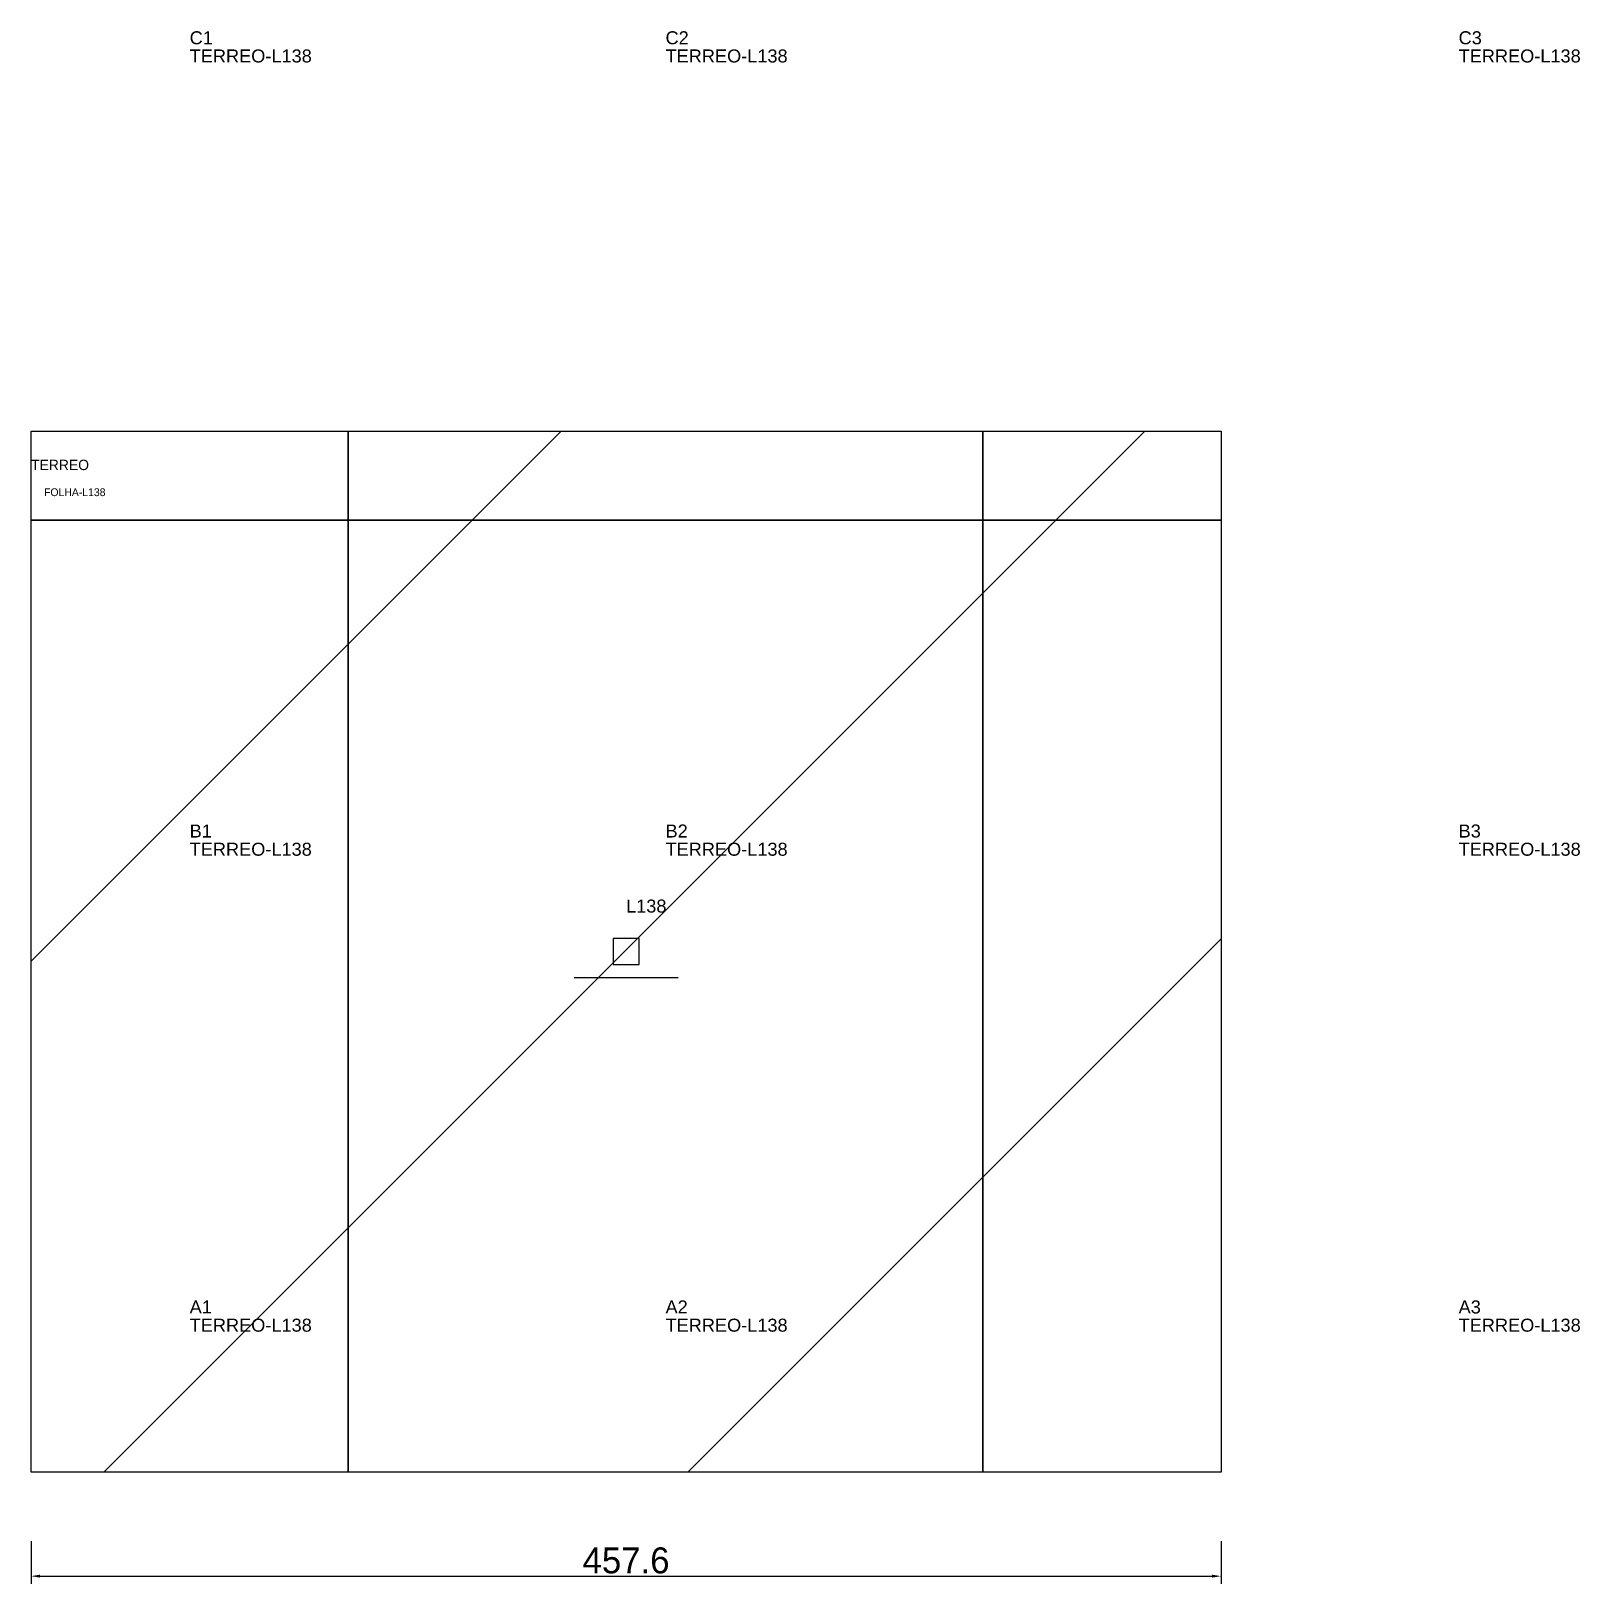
# Model space of a CAD drawing. Header units: metres. Extents: x 222 to 818, y -242 to 355.
import ezdxf

# ---------------------------------------------------------------- set-up
doc = ezdxf.new("R2010")
doc.units = ezdxf.units.M
for name, color, linetype in [('3', 3, 'CONTINUOUS'), ('AUX00', 7, 'CONTINUOUS'), ('COTA', 241, 'CONTINUOUS'), ('FOLHA', 255, 'CONTINUOUS'), ('Hachura', 251, 'CONTINUOUS'), ('NOMENCLATURA', 7, 'CONTINUOUS'), ('Nível', 160, 'CONTINUOUS'), ('Painéis', 200, 'CONTINUOUS'), ('Pilares', 5, 'CONTINUOUS'), ('SARR_2.2x7', 40, 'CONTINUOUS')]:
    doc.layers.add(name, color=color, linetype=linetype)
doc.styles.add('ARIAL', font='Arial.ttf')
doc.styles.add('STR_STANDARD', font='arial.ttf')
doc.dimstyles.new('EZ DXF', dxfattribs={"dimtxt": 10, "dimasz": 3.5, "dimexe": 3, "dimexo": 1.5, "dimgap": 1, "dimtad": 1, "dimdec": 1, "dimdsep": 46, "dimcen": 2.5, "dimazin": 3, "dimtfac": 1, "dimtmove": 0, "dimatfit": 3})

msp = doc.modelspace()

# ---------------------------------------------------------------- hatches: boundary and pattern name
at = {"layer": 'Hachura'}
h = msp.add_hatch(dxfattribs=at)
h.set_pattern_fill('ANSI31', scale=50)
h.paths.add_polyline_path([(222.2, 201.5), (679.83, 201.5), (679.83, -198.77), (222.2, -198.77)])
h = msp.add_hatch(dxfattribs=at)
h.set_pattern_fill('ANSI31', scale=50)
h.paths.add_polyline_path([(222.2, 201.5), (679.83, 201.5), (679.83, -198.77), (222.2, -198.77)])

# ---------------------------------------------------------------- linework, layer by layer
at = {"layer": '3'}
for points in [[(344.2, -198.77), (344.2, 201.5)], [(344.2, -198.77), (344.2, 201.5)], [(588.2, -198.77), (588.2, 201.5)], [(588.2, -198.77), (588.2, 201.5)], [(222.2, 167.23), (679.83, 167.23)], [(222.2, 167.23), (679.83, 167.23)]]:
    msp.add_lwpolyline(points, close=True, dxfattribs=at)
at = {"layer": 'Painéis', "color": 200}
for p, q in [((222.2, 201.5), (679.83, 201.5)), ((222.2, -198.77), (222.2, 201.5)), ((222.2, 201.5), (679.83, 201.5)), ((222.2, -198.77), (222.2, 201.5)), ((679.83, 201.5), (679.83, -198.77)), ((679.83, 201.5), (679.83, -198.77)), ((679.83, -198.77), (222.2, -198.77)), ((679.83, -198.77), (222.2, -198.77))]:
    msp.add_line(p, q, dxfattribs=at)
at = {"layer": 'Pilares'}
msp.add_lwpolyline([(446.02, -3.63), (456.02, -3.63), (456.02, 6.37), (446.02, 6.37)], close=True, dxfattribs=at)
msp.add_lwpolyline([(446.02, -3.63), (456.02, -3.63), (456.02, 6.37), (446.02, 6.37)], close=True, dxfattribs=at)
at = {"layer": 'SARR_2.2x7'}
msp.add_line((431.02, -8.63), (471.02, -8.63), dxfattribs=at)
msp.add_line((431.02, -8.63), (471.02, -8.63), dxfattribs=at)

# ---------------------------------------------------------------- texts
at = {"layer": '3', "style": 'STR_STANDARD'}
for s, p in [('C1', (283.2, 350.23)), ('C1', (283.2, 350.23)), ('C2', (466.2, 350.23)), ('C2', (466.2, 350.23)), ('C3', (771.2, 350.23)), ('C3', (771.2, 350.23)), ('B1', (283.2, 45.23)), ('B1', (283.2, 45.23)), ('B2', (466.2, 45.23)), ('B2', (466.2, 45.23)), ('B3', (771.2, 45.23)), ('B3', (771.2, 45.23)), ('A1', (283.2, -137.77)), ('A1', (283.2, -137.77)), ('A2', (466.2, -137.77)), ('A2', (466.2, -137.77)), ('A3', (771.2, -137.77)), ('A3', (771.2, -137.77))]:
    msp.add_text(s, height=5, dxfattribs=at).set_placement(p)
at = {"layer": 'AUX00', "style": 'STR_STANDARD'}
for p in [(283.2, 343.23), (283.2, 343.23), (466.2, 343.23), (466.2, 343.23), (771.2, 343.23), (771.2, 343.23), (283.2, 38.23), (283.2, 38.23), (466.2, 38.23), (466.2, 38.23), (771.2, 38.23), (771.2, 38.23), (283.2, -144.77), (283.2, -144.77), (466.2, -144.77), (466.2, -144.77), (771.2, -144.77), (771.2, -144.77)]:
    msp.add_text('TERREO-L138', height=5, dxfattribs=at).set_placement(p)
at = {"layer": 'FOLHA'}
msp.add_text('FOLHA-L138', height=3, dxfattribs=at).set_placement((227.2, 176.5))
msp.add_text('FOLHA-L138', height=3, dxfattribs=at).set_placement((227.2, 176.5))
at = {"layer": 'NOMENCLATURA', "insert": (451.02, 21.37), "char_height": 5, "attachment_point": 1, "style": 'ARIAL'}
msp.add_mtext('L138', dxfattribs=at)
msp.add_mtext('L138', dxfattribs=at)
at = {"layer": 'Nível'}
msp.add_text('TERREO', height=4, dxfattribs=at).set_placement((222.2, 186.5))
msp.add_text('TERREO', height=4, dxfattribs=at).set_placement((222.2, 186.5))

# ---------------------------------------------------------------- dimensions: what is measured, and where the dimension line sits
at = {"layer": 'COTA'}
msp.add_linear_dim(base=(222.2, -238.77), p1=(222.2, -223.77), p2=(679.83, -223.77), dimstyle='EZ DXF', dxfattribs=at).render()
msp.add_linear_dim(base=(222.2, -238.77), p1=(222.2, -223.77), p2=(679.83, -223.77), dimstyle='EZ DXF', dxfattribs=at).render()

doc.saveas('drawing.dxf')
